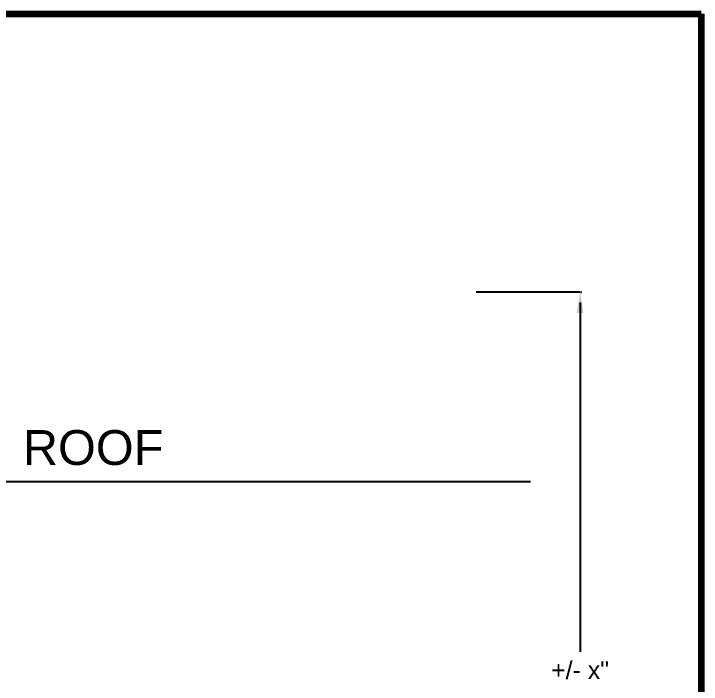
# Model space of a CAD drawing. Header units: inches. Extents: x 37 to 357, y 80 to 422.
# Drawn here: x 258.8 to 357.1, y 326.3 to 422.1 of the extents above; entities that cross this region are included whole.
import ezdxf
from ezdxf.enums import TextEntityAlignment as Align

# ---------------------------------------------------------------- set-up
doc = ezdxf.new("R2010")
doc.units = ezdxf.units.IN
doc.header["$MEASUREMENT"] = 0
doc.layers.add('PDF-TEXT', color=7, linetype='Continuous', lineweight=35)
doc.styles.get("Standard").update_dxf_attribs({"font": 'arial.ttf'})

# ---------------------------------------------------------------- blocks, each defined once
blk = doc.blocks.new('HOOD BEHIND EXHAUST HOOD')
for p, q in [((9661.08003, 900.19498), (9634.81663, 900.19498)), ((9661.24579, 900.19498), (9661.55741, 900.19498)), ((9661.08003, 897.54283), (9661.08003, 809.37657)), ((9382.52736, 852.36081), (9648.54791, 852.36081))]:
    blk.add_line(p, q)
blk.add_solid([(9660.19598, 894.89068), (9661.96408, 894.89068), (9661.08003, 900.19498)])
blk.add_text('ROOF', height=8.79716).set_placement((9538.03644, 856.56064), align=Align.CENTER)
at = {"insert": (9661.08003, 804.71758), "char_height": 4.5, "attachment_point": 5}
blk.add_mtext('+/- x"', dxfattribs=at)

msp = doc.modelspace()

# ---------------------------------------------------------------- linework, layer by layer
at = {"layer": 'PDF-TEXT', "color": 42, "lineweight": 100}
for p, q in [((65.605, 422.099), (357.06, 422.099)), ((357.06, 422.099), (357.06, 80.099))]:
    msp.add_line(p, q, dxfattribs=at)

# ---------------------------------------------------------------- block references
at = {"xscale": 0.5657759522830257, "yscale": 0.5657759522830257, "zscale": 0.5657759522830257}
msp.add_blockref('HOOD BEHIND EXHAUST HOOD', (-5126.265, -126.98), dxfattribs=at)

doc.saveas('drawing.dxf')
